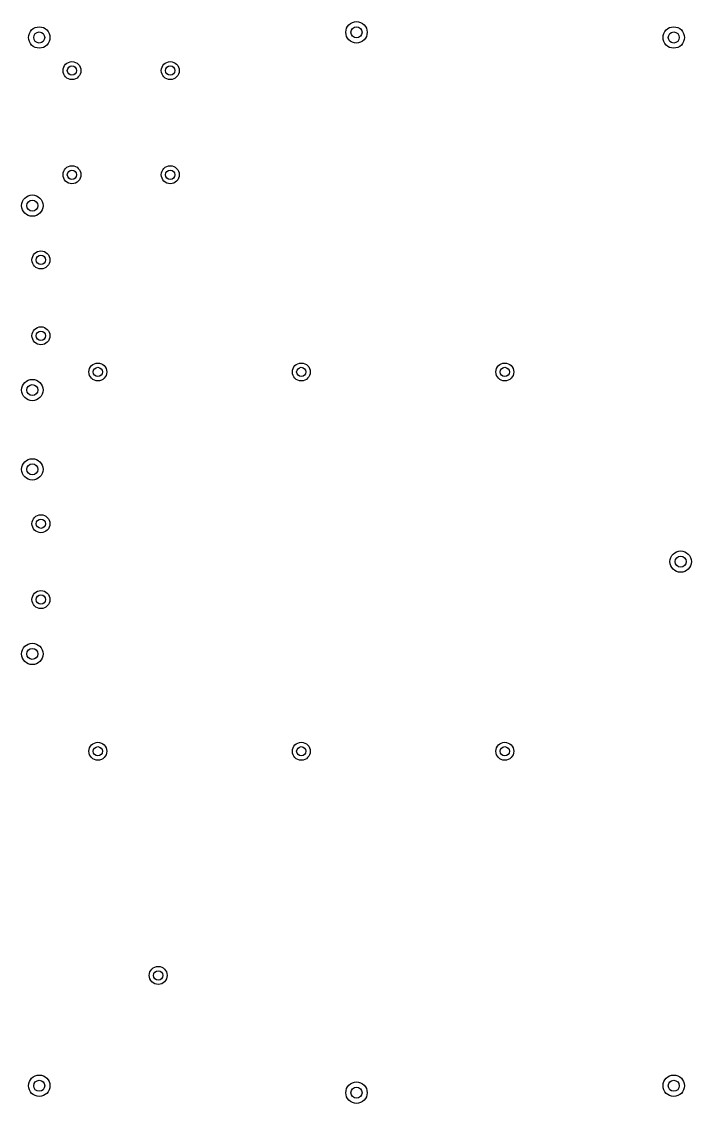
# Model space of a CAD drawing. Header units: millimetres. Extents: x -97 to 97, y -157 to 157.
import ezdxf

# ---------------------------------------------------------------- set-up
doc = ezdxf.new("R2010")
doc.units = ezdxf.units.MM

msp = doc.modelspace()

# ---------------------------------------------------------------- linework, layer by layer
for centre, radius in [((-92, 152), 3.1), ((0, 153.5), 3.1), ((0, 153.5), 1.6), ((92, 152), 3.1), ((-92, 152), 1.6), ((92, 152), 1.6), ((-82.5, 142.4), 2.6), ((-54, 142.4), 2.6), ((-82.5, 142.4), 1.35), ((-54, 142.4), 1.35), ((-82.5, 112.2), 2.6), ((-82.5, 112.2), 1.35), ((-54, 112.2), 2.6), ((-54, 112.2), 1.35), ((-54, 112.2), 1.35), ((-94, 103.25), 3.1), ((-94, 103.25), 1.6), ((-94, 103.25), 1.6), ((-91.5, 87.5), 2.6), ((-91.5, 87.5), 1.35), ((-91.5, 65.5), 2.6), ((-91.5, 65.5), 1.35), ((-75, 55), 2.6), ((-16, 55), 2.6), ((43, 55), 2.6), ((-75, 55), 1.35), ((-16, 55), 1.35), ((43, 55), 1.35), ((-94, 49.75), 3.1), ((-94, 49.75), 1.6), ((-94, 26.75), 3.1), ((-94, 26.75), 1.6), ((-94, 26.75), 1.6), ((-91.5, 11), 2.6), ((-91.5, 11), 1.35), ((94, 0), 3.1), ((94, 0), 1.6), ((-91.5, -11), 2.6), ((-91.5, -11), 1.35), ((-94, -26.75), 3.1), ((-94, -26.75), 1.6), ((-75, -55), 2.6), ((-16, -55), 2.6), ((43, -55), 2.6), ((-75, -55), 1.35), ((-16, -55), 1.35), ((43, -55), 1.35), ((-57.5, -120), 2.6), ((-57.5, -120), 1.35), ((-92, -152), 3.1), ((-92, -152), 1.6), ((92, -152), 3.1), ((92, -152), 1.6), ((0, -154), 3.1), ((0, -154), 1.6)]:
    msp.add_circle(centre, radius)

doc.saveas('drawing.dxf')
